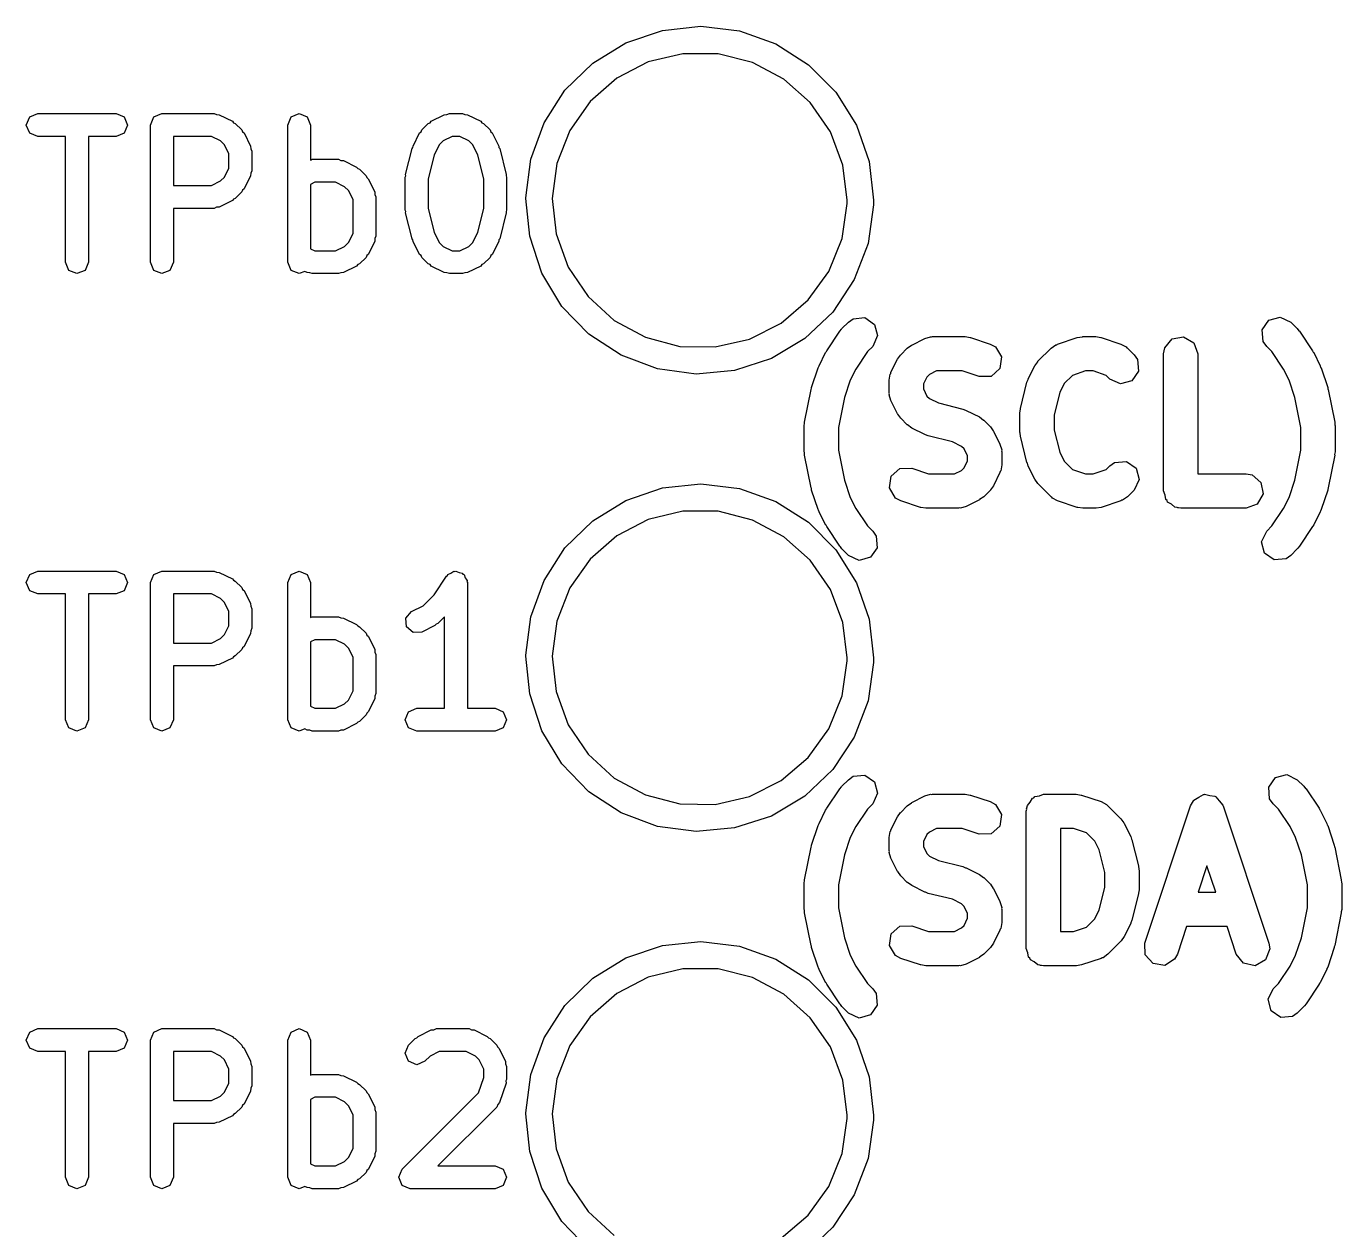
# Model space of a CAD drawing. Extents: x 59.1 to 151.1, y -119.5 to -80.2.
# Drawn here: x 96.06 to 101.81, y -104.5 to -99.24 of the extents above; entities that cross this region are included whole.
import ezdxf

# ---------------------------------------------------------------- set-up
doc = ezdxf.new("R2010")
doc.units = 0
doc.layers.add('BLACK', color=7, linetype='CONTINUOUS')

msp = doc.modelspace()

# ---------------------------------------------------------------- linework, layer by layer
at = {"layer": 'BLACK', "linetype": 'CONTINUOUS'}
for p, q in [((98.6764, -99.3123), (98.8368, -99.2577)), ((98.8368, -99.2577), (99.0053, -99.24)), ((99.0053, -99.24), (99.1735, -99.2601)), ((99.1735, -99.2601), (99.3332, -99.3169)), ((98.5321, -99.4011), (98.6764, -99.3123)), ((99.3332, -99.3169), (99.4762, -99.4077)), ((98.9259, -99.3596), (98.7753, -99.3957)), ((99.0808, -99.3604), (98.9259, -99.3596)), ((99.231, -99.3981), (99.0808, -99.3604)), ((98.411, -99.5197), (98.5321, -99.4011)), ((98.7753, -99.3957), (98.6376, -99.4668)), ((99.3679, -99.4706), (99.231, -99.3981)), ((99.4762, -99.4077), (99.5956, -99.5279)), ((98.6376, -99.4668), (98.5209, -99.5686)), ((99.4836, -99.5737), (99.3679, -99.4706)), ((98.3193, -99.6621), (98.411, -99.5197)), ((99.5956, -99.5279), (99.6854, -99.6716)), ((98.5209, -99.5686), (98.4318, -99.6953)), ((99.5713, -99.7013), (99.4836, -99.5737)), ((96.0557, -99.6714), (96.0704, -99.6361)), ((96.0704, -99.6361), (96.1057, -99.6214)), ((96.1057, -99.6214), (96.4486, -99.6214)), ((96.4486, -99.6214), (96.4839, -99.6361)), ((96.4839, -99.6361), (96.4986, -99.6714)), ((96.5986, -99.6714), (96.6132, -99.6361)), ((96.6132, -99.6361), (96.6486, -99.6214)), ((96.6486, -99.6214), (96.8771, -99.6214)), ((96.8771, -99.6214), (96.8879, -99.6259)), ((96.8879, -99.6259), (96.8995, -99.6267)), ((96.8995, -99.6267), (96.9566, -99.6553)), ((96.9566, -99.6553), (96.962, -99.6615)), ((96.962, -99.6615), (96.9696, -99.6646)), ((96.9696, -99.6646), (96.9982, -99.6932)), ((97.1986, -99.6714), (97.2132, -99.6361)), ((97.2132, -99.6361), (97.2486, -99.6214)), ((97.2486, -99.6214), (97.2839, -99.6361)), ((97.2839, -99.6361), (97.2986, -99.6714)), ((97.7846, -99.6932), (97.8132, -99.6646)), ((97.8132, -99.6646), (97.8208, -99.6615)), ((97.8208, -99.6615), (97.8262, -99.6553)), ((97.8262, -99.6553), (97.8834, -99.6267)), ((97.8834, -99.6267), (97.895, -99.6259)), ((97.895, -99.6259), (97.9057, -99.6214)), ((97.9057, -99.6214), (97.9629, -99.6214)), ((97.9629, -99.6214), (97.9736, -99.6259)), ((97.9736, -99.6259), (97.9852, -99.6267)), ((97.9852, -99.6267), (98.0424, -99.6553)), ((98.0424, -99.6553), (98.0478, -99.6615)), ((98.0478, -99.6615), (98.0554, -99.6646)), ((98.0554, -99.6646), (98.0839, -99.6932)), ((98.2613, -99.8213), (98.3193, -99.6621)), ((96.0704, -99.7068), (96.0557, -99.6714)), ((96.1057, -99.7214), (96.0704, -99.7068)), ((96.2271, -99.7214), (96.1057, -99.7214)), ((96.2271, -100.271), (96.2271, -99.7214)), ((96.4486, -99.7214), (96.3271, -99.7214)), ((96.3271, -99.7214), (96.3271, -100.271)), ((96.4839, -99.7068), (96.4486, -99.7214)), ((96.4986, -99.6714), (96.4839, -99.7068)), ((96.5986, -100.271), (96.5986, -99.6714)), ((96.6986, -99.7214), (96.6986, -99.9357)), ((96.8653, -99.7214), (96.6986, -99.7214)), ((96.9047, -99.7411), (96.8653, -99.7214)), ((96.9982, -99.6932), (97.0014, -99.7008)), ((97.0014, -99.7008), (97.0076, -99.7062)), ((97.0076, -99.7062), (97.0361, -99.7634)), ((97.1986, -100.271), (97.1986, -99.6714)), ((97.2986, -99.6714), (97.2986, -99.8244)), ((97.7467, -99.7634), (97.7753, -99.7062)), ((97.7753, -99.7062), (97.7815, -99.7008)), ((97.7815, -99.7008), (97.7846, -99.6932)), ((97.9175, -99.7214), (97.8782, -99.7411)), ((97.9511, -99.7214), (97.9175, -99.7214)), ((97.9904, -99.7411), (97.9511, -99.7214)), ((98.0839, -99.6932), (98.0871, -99.7008)), ((98.0871, -99.7008), (98.0933, -99.7062)), ((98.0933, -99.7062), (98.1219, -99.7634)), ((98.4318, -99.6953), (98.3756, -99.8397)), ((99.6261, -99.8462), (99.5713, -99.7013)), ((99.6854, -99.6716), (99.7411, -99.8316)), ((96.9218, -99.7582), (96.9047, -99.7411)), ((96.9414, -99.7975), (96.9218, -99.7582)), ((97.0361, -99.7634), (97.037, -99.775)), ((97.037, -99.775), (97.0414, -99.7857)), ((97.7143, -99.8879), (97.7429, -99.7736)), ((97.7429, -99.7736), (97.7463, -99.769)), ((97.7463, -99.769), (97.7467, -99.7634)), ((97.8611, -99.7582), (97.8386, -99.8032)), ((97.8782, -99.7411), (97.8611, -99.7582)), ((98.0075, -99.7582), (97.9904, -99.7411)), ((98.03, -99.8032), (98.0075, -99.7582)), ((98.1219, -99.7634), (98.1223, -99.769)), ((98.1223, -99.769), (98.1256, -99.7736)), ((98.1256, -99.7736), (98.1542, -99.8879)), ((96.9414, -99.8596), (96.9414, -99.7975)), ((97.0414, -99.7857), (97.0414, -99.8714)), ((97.2986, -99.8244), (97.3057, -99.8214)), ((97.3057, -99.8214), (97.42, -99.8214)), ((97.42, -99.8214), (97.4308, -99.8259)), ((97.4308, -99.8259), (97.4424, -99.8267)), ((97.4424, -99.8267), (97.4995, -99.8553)), ((97.8386, -99.8032), (97.8129, -99.9062)), ((98.0557, -99.9062), (98.03, -99.8032)), ((98.2401, -99.9894), (98.2613, -99.8213)), ((98.3756, -99.8397), (98.3553, -99.9932)), ((99.7411, -99.8316), (99.76, -100)), ((96.9047, -99.916), (96.9218, -99.899)), ((96.9218, -99.899), (96.9414, -99.8596)), ((97.0361, -99.8938), (97.0076, -99.9509)), ((97.037, -99.8822), (97.0361, -99.8938)), ((97.0414, -99.8714), (97.037, -99.8822)), ((97.4995, -99.8553), (97.5049, -99.8615)), ((97.5049, -99.8615), (97.5125, -99.8646)), ((97.5125, -99.8646), (97.5411, -99.8932)), ((97.5411, -99.8932), (97.5442, -99.9008)), ((97.7129, -99.9), (97.7153, -99.8941)), ((97.7129, -100.043), (97.7129, -99.9)), ((97.7153, -99.8941), (97.7143, -99.8879)), ((98.1542, -99.8879), (98.1533, -99.8941)), ((98.1533, -99.8941), (98.1557, -99.9)), ((98.1557, -99.9), (98.1557, -100.043)), ((99.6447, -100), (99.6261, -99.8462)), ((96.6986, -99.9357), (96.8653, -99.9357)), ((96.8653, -99.9357), (96.9047, -99.916)), ((97.0014, -99.9563), (96.9982, -99.9639)), ((97.0076, -99.9509), (97.0014, -99.9563)), ((97.3175, -99.9214), (97.2986, -99.9309)), ((97.2986, -99.9309), (97.2986, -100.212)), ((97.4082, -99.9214), (97.3175, -99.9214)), ((97.4475, -99.9411), (97.4082, -99.9214)), ((97.4646, -99.9582), (97.4475, -99.9411)), ((97.5442, -99.9008), (97.5504, -99.9062)), ((97.5504, -99.9062), (97.579, -99.9634)), ((97.8129, -99.9062), (97.8129, -100.037)), ((98.0557, -100.037), (98.0557, -99.9062)), ((96.9566, -100.002), (96.8995, -100.03)), ((96.962, -99.9956), (96.9566, -100.002)), ((96.9696, -99.9925), (96.962, -99.9956)), ((96.9982, -99.9639), (96.9696, -99.9925)), ((97.4843, -99.9975), (97.4646, -99.9582)), ((97.4843, -100.145), (97.4843, -99.9975)), ((97.579, -99.9634), (97.5798, -99.975)), ((97.5798, -99.975), (97.5843, -99.9857)), ((97.5843, -99.9857), (97.5843, -100.157)), ((98.2405, -99.9932), (98.2401, -99.9894)), ((98.2566, -100.158), (98.2405, -99.9932)), ((98.3553, -99.9932), (98.3723, -100.147)), ((99.6227, -100.167), (99.6446, -100.014)), ((99.6446, -100.014), (99.6447, -100)), ((99.76, -100), (99.7597, -100.021)), ((96.8771, -100.036), (96.6986, -100.036)), ((96.6986, -100.036), (96.6986, -100.271)), ((96.8879, -100.031), (96.8771, -100.036)), ((96.8995, -100.03), (96.8879, -100.031)), ((97.7153, -100.049), (97.7129, -100.043)), ((97.7143, -100.055), (97.7153, -100.049)), ((97.7429, -100.169), (97.7143, -100.055)), ((97.8129, -100.037), (97.8386, -100.14)), ((98.03, -100.14), (98.0557, -100.037)), ((98.1542, -100.055), (98.1256, -100.169)), ((98.1557, -100.043), (98.1533, -100.049)), ((98.1533, -100.049), (98.1542, -100.055)), ((99.7597, -100.021), (99.7361, -100.189)), ((97.4475, -100.202), (97.4646, -100.185)), ((97.4646, -100.185), (97.4843, -100.145)), ((97.579, -100.18), (97.5504, -100.237)), ((97.5798, -100.168), (97.579, -100.18)), ((97.5843, -100.157), (97.5798, -100.168)), ((97.7463, -100.174), (97.7429, -100.169)), ((97.7467, -100.18), (97.7463, -100.174)), ((97.7753, -100.237), (97.7467, -100.18)), ((97.8386, -100.14), (97.8611, -100.185)), ((97.8611, -100.185), (97.8782, -100.202)), ((97.9904, -100.202), (98.0075, -100.185)), ((98.0075, -100.185), (98.03, -100.14)), ((98.1219, -100.18), (98.0933, -100.237)), ((98.1223, -100.174), (98.1219, -100.18)), ((98.1256, -100.169), (98.1223, -100.174)), ((98.3101, -100.319), (98.2566, -100.158)), ((98.3723, -100.147), (98.4256, -100.293)), ((99.565, -100.311), (99.6227, -100.167)), ((97.2986, -100.212), (97.3175, -100.221)), ((97.3175, -100.221), (97.4082, -100.221)), ((97.4082, -100.221), (97.4475, -100.202)), ((97.5442, -100.242), (97.5411, -100.25)), ((97.5504, -100.237), (97.5442, -100.242)), ((97.7815, -100.242), (97.7753, -100.237)), ((97.7846, -100.25), (97.7815, -100.242)), ((97.8782, -100.202), (97.9175, -100.221)), ((97.9175, -100.221), (97.9511, -100.221)), ((97.9511, -100.221), (97.9904, -100.202)), ((98.0871, -100.242), (98.0839, -100.25)), ((98.0933, -100.237), (98.0871, -100.242)), ((99.7361, -100.189), (99.676, -100.347)), ((96.2418, -100.307), (96.2271, -100.271)), ((96.3271, -100.271), (96.3125, -100.307)), ((96.6132, -100.307), (96.5986, -100.271)), ((96.6986, -100.271), (96.6839, -100.307)), ((97.2132, -100.307), (97.1986, -100.271)), ((97.4995, -100.288), (97.4424, -100.316)), ((97.5049, -100.281), (97.4995, -100.288)), ((97.5125, -100.278), (97.5049, -100.281)), ((97.5411, -100.25), (97.5125, -100.278)), ((97.8132, -100.278), (97.7846, -100.25)), ((97.8208, -100.281), (97.8132, -100.278)), ((97.8262, -100.288), (97.8208, -100.281)), ((97.8834, -100.316), (97.8262, -100.288)), ((98.0424, -100.288), (97.9852, -100.316)), ((98.0478, -100.281), (98.0424, -100.288)), ((98.0554, -100.278), (98.0478, -100.281)), ((98.0839, -100.25), (98.0554, -100.278)), ((98.4256, -100.293), (98.512, -100.421)), ((96.2771, -100.321), (96.2418, -100.307)), ((96.3125, -100.307), (96.2771, -100.321)), ((96.6486, -100.321), (96.6132, -100.307)), ((96.6839, -100.307), (96.6486, -100.321)), ((97.2486, -100.321), (97.2132, -100.307)), ((97.2734, -100.311), (97.2486, -100.321)), ((97.2834, -100.316), (97.2734, -100.311)), ((97.295, -100.317), (97.2834, -100.316)), ((97.3057, -100.321), (97.295, -100.317)), ((97.42, -100.321), (97.3057, -100.321)), ((97.4308, -100.317), (97.42, -100.321)), ((97.4424, -100.316), (97.4308, -100.317)), ((97.895, -100.317), (97.8834, -100.316)), ((97.9057, -100.321), (97.895, -100.317)), ((97.9629, -100.321), (97.9057, -100.321)), ((97.9736, -100.317), (97.9629, -100.321)), ((97.9852, -100.316), (97.9736, -100.317)), ((98.3979, -100.464), (98.3101, -100.319)), ((99.4746, -100.436), (99.565, -100.311)), ((99.676, -100.347), (99.5822, -100.489)), ((98.5156, -100.586), (98.3979, -100.464)), ((98.512, -100.421), (98.6265, -100.526)), ((99.3568, -100.537), (99.4746, -100.436)), ((98.6265, -100.526), (98.7627, -100.599)), ((99.5822, -100.489), (99.4595, -100.605)), ((99.6503, -100.533), (99.6716, -100.518)), ((99.6716, -100.518), (99.7227, -100.513)), ((99.7227, -100.513), (99.7647, -100.543)), ((101.459, -100.566), (101.489, -100.524)), ((101.489, -100.524), (101.538, -100.511)), ((101.538, -100.511), (101.585, -100.533)), ((98.6573, -100.678), (98.5156, -100.586)), ((99.2184, -100.607), (99.3568, -100.537)), ((99.5552, -100.658), (99.6123, -100.573)), ((99.6123, -100.573), (99.6202, -100.564)), ((99.6202, -100.564), (99.6217, -100.561)), ((99.6217, -100.561), (99.6503, -100.533)), ((99.7647, -100.543), (99.778, -100.592)), ((101.464, -100.617), (101.459, -100.566)), ((101.585, -100.533), (101.613, -100.561)), ((101.613, -100.561), (101.62, -100.571)), ((101.62, -100.571), (101.623, -100.573)), ((101.623, -100.573), (101.68, -100.658)), ((98.7627, -100.599), (98.9125, -100.639)), ((98.9125, -100.639), (99.0674, -100.641)), ((99.0674, -100.641), (99.2184, -100.607)), ((99.4595, -100.605), (99.314, -100.692)), ((99.7563, -100.639), (99.733, -100.662)), ((99.778, -100.592), (99.7563, -100.639)), ((99.8788, -100.676), (99.9074, -100.647)), ((99.9074, -100.647), (99.9258, -100.634)), ((99.9258, -100.634), (99.9269, -100.633)), ((99.9269, -100.633), (99.984, -100.604)), ((99.984, -100.604), (100.009, -100.597)), ((100.009, -100.597), (100.013, -100.598)), ((100.013, -100.598), (100.018, -100.596)), ((100.018, -100.596), (100.16, -100.596)), ((100.16, -100.596), (100.183, -100.6)), ((100.183, -100.6), (100.184, -100.6)), ((100.184, -100.6), (100.27, -100.629)), ((100.27, -100.629), (100.293, -100.641)), ((100.293, -100.641), (100.32, -100.685)), ((100.479, -100.704), (100.536, -100.647)), ((100.536, -100.647), (100.557, -100.632)), ((100.557, -100.632), (100.562, -100.632)), ((100.562, -100.632), (100.565, -100.629)), ((100.565, -100.629), (100.651, -100.6)), ((100.651, -100.6), (100.673, -100.597)), ((100.673, -100.597), (100.675, -100.596)), ((100.675, -100.596), (100.732, -100.596)), ((100.732, -100.596), (100.754, -100.6)), ((100.754, -100.6), (100.756, -100.6)), ((100.756, -100.6), (100.841, -100.629)), ((100.841, -100.629), (100.864, -100.641)), ((100.864, -100.641), (100.867, -100.645)), ((100.867, -100.645), (100.871, -100.647)), ((100.871, -100.647), (100.899, -100.676)), ((101.028, -100.671), (101.033, -100.646)), ((101.033, -100.646), (101.066, -100.606)), ((101.066, -100.606), (101.116, -100.598)), ((101.116, -100.598), (101.161, -100.623)), ((101.161, -100.623), (101.178, -100.671)), ((101.479, -100.639), (101.464, -100.617)), ((101.502, -100.662), (101.479, -100.639)), ((98.8161, -100.737), (98.6573, -100.678)), ((99.314, -100.692), (99.1528, -100.744)), ((99.5219, -100.724), (99.5505, -100.666)), ((99.5505, -100.666), (99.5545, -100.661)), ((99.5545, -100.661), (99.5552, -100.658)), ((99.733, -100.662), (99.6826, -100.738)), ((99.8362, -100.752), (99.8648, -100.695)), ((99.8648, -100.695), (99.8781, -100.677)), ((99.8781, -100.677), (99.8788, -100.676)), ((100.32, -100.685), (100.312, -100.736)), ((100.478, -100.706), (100.479, -100.704)), ((100.899, -100.676), (100.914, -100.697)), ((100.914, -100.697), (100.919, -100.748)), ((101.028, -101.271), (101.028, -100.671)), ((101.178, -100.671), (101.178, -101.196)), ((101.553, -100.738), (101.502, -100.662)), ((101.68, -100.658), (101.683, -100.665)), ((101.683, -100.665), (101.685, -100.666)), ((101.685, -100.666), (101.713, -100.724)), ((98.9841, -100.76), (98.8161, -100.737)), ((99.1528, -100.744), (98.9841, -100.76)), ((99.4893, -100.819), (99.5178, -100.733)), ((99.5178, -100.733), (99.5216, -100.727)), ((99.5216, -100.727), (99.5219, -100.724)), ((99.6826, -100.738), (99.6585, -100.786)), ((99.8283, -100.786), (99.8328, -100.76)), ((99.8328, -100.76), (99.8357, -100.757)), ((99.8357, -100.757), (99.8362, -100.752)), ((100.005, -100.762), (99.9935, -100.773)), ((100.035, -100.746), (100.005, -100.762)), ((100.148, -100.746), (100.035, -100.746)), ((100.222, -100.771), (100.148, -100.746)), ((100.312, -100.736), (100.274, -100.77)), ((100.436, -100.781), (100.465, -100.724)), ((100.465, -100.724), (100.478, -100.706)), ((100.687, -100.746), (100.63, -100.766)), ((100.72, -100.746), (100.687, -100.746)), ((100.777, -100.766), (100.72, -100.746)), ((100.919, -100.748), (100.889, -100.79)), ((101.577, -100.786), (101.553, -100.738)), ((101.713, -100.724), (101.715, -100.731)), ((101.715, -100.731), (101.717, -100.733)), ((101.717, -100.733), (101.746, -100.819)), ((99.4894, -100.822), (99.4893, -100.819)), ((99.6585, -100.786), (99.6331, -100.862)), ((99.8283, -100.843), (99.8283, -100.786)), ((99.9935, -100.773), (99.9783, -100.803)), ((99.9783, -100.803), (99.9783, -100.825)), ((100.274, -100.77), (100.222, -100.771)), ((100.402, -100.91), (100.431, -100.796)), ((100.431, -100.796), (100.436, -100.784)), ((100.436, -100.784), (100.436, -100.781)), ((100.593, -100.802), (100.574, -100.84)), ((100.63, -100.766), (100.593, -100.802)), ((100.793, -100.782), (100.777, -100.766)), ((100.84, -100.803), (100.793, -100.782)), ((100.889, -100.79), (100.84, -100.803)), ((101.602, -100.862), (101.577, -100.786)), ((101.746, -100.819), (101.747, -100.826)), ((99.4583, -100.971), (99.4869, -100.828)), ((99.4869, -100.828), (99.4894, -100.822)), ((99.6331, -100.862), (99.6069, -100.993)), ((99.8298, -100.847), (99.8283, -100.843)), ((99.8288, -100.851), (99.8298, -100.847)), ((99.8362, -100.876), (99.8288, -100.851)), ((99.8648, -100.934), (99.8362, -100.876)), ((99.9783, -100.825), (99.9935, -100.856)), ((99.9935, -100.856), (100.005, -100.867)), ((100.005, -100.867), (100.044, -100.886)), ((100.574, -100.84), (100.55, -100.938)), ((101.628, -100.993), (101.602, -100.862)), ((101.747, -100.826), (101.748, -100.828)), ((101.748, -100.828), (101.777, -100.971)), ((99.866, -100.935), (99.8648, -100.934)), ((99.8788, -100.953), (99.866, -100.935)), ((100.044, -100.886), (100.15, -100.913)), ((100.15, -100.913), (100.162, -100.918)), ((100.162, -100.918), (100.165, -100.919)), ((100.165, -100.919), (100.223, -100.947)), ((100.4, -100.929), (100.402, -100.914)), ((100.4, -101.014), (100.4, -100.929)), ((100.402, -100.914), (100.402, -100.91)), ((99.4569, -100.986), (99.4588, -100.974)), ((99.4569, -101.1), (99.4569, -100.986)), ((99.4588, -100.974), (99.4583, -100.971)), ((99.9074, -100.982), (99.8788, -100.953)), ((99.9089, -100.982), (99.9074, -100.982)), ((99.9269, -100.996), (99.9089, -100.982)), ((100.223, -100.947), (100.241, -100.961)), ((100.241, -100.961), (100.242, -100.961)), ((100.242, -100.961), (100.271, -100.99)), ((100.271, -100.99), (100.283, -101.008)), ((100.55, -100.938), (100.55, -101.005)), ((101.777, -100.971), (101.777, -100.982)), ((101.777, -100.982), (101.778, -100.986)), ((101.778, -100.986), (101.778, -101.1)), ((99.6069, -100.993), (99.6069, -101.093)), ((99.984, -101.024), (99.9269, -100.996)), ((99.9876, -101.025), (99.984, -101.024)), ((99.9994, -101.03), (99.9876, -101.025)), ((100.106, -101.056), (99.9994, -101.03)), ((100.283, -101.008), (100.285, -101.009)), ((100.285, -101.009), (100.313, -101.066)), ((100.401, -101.018), (100.4, -101.014)), ((100.402, -101.032), (100.401, -101.018)), ((100.431, -101.147), (100.402, -101.032)), ((100.55, -101.005), (100.574, -101.102)), ((101.628, -101.093), (101.628, -100.993)), ((99.4581, -101.103), (99.4569, -101.1)), ((99.4583, -101.115), (99.4581, -101.103)), ((99.6069, -101.093), (99.6331, -101.224)), ((100.145, -101.076), (100.106, -101.056)), ((100.156, -101.087), (100.145, -101.076)), ((100.171, -101.118), (100.156, -101.087)), ((100.313, -101.066), (100.321, -101.091)), ((100.321, -101.091), (100.32, -101.096)), ((100.32, -101.096), (100.321, -101.1)), ((100.321, -101.1), (100.321, -101.157)), ((100.574, -101.102), (100.593, -101.141)), ((101.602, -101.224), (101.628, -101.093)), ((101.778, -101.1), (101.776, -101.111)), ((99.4869, -101.258), (99.4583, -101.115)), ((100.156, -101.17), (100.171, -101.139)), ((100.171, -101.139), (100.171, -101.118)), ((100.321, -101.157), (100.317, -101.183)), ((100.433, -101.15), (100.431, -101.147)), ((100.436, -101.162), (100.433, -101.15)), ((100.465, -101.219), (100.436, -101.162)), ((100.593, -101.141), (100.63, -101.177)), ((100.777, -101.177), (100.793, -101.161)), ((100.793, -101.161), (100.814, -101.146)), ((100.814, -101.146), (100.866, -101.142)), ((100.866, -101.142), (100.908, -101.171)), ((101.777, -101.115), (101.748, -101.258)), ((101.776, -101.111), (101.777, -101.115)), ((99.8298, -101.258), (99.8373, -101.207)), ((99.8373, -101.207), (99.8757, -101.173)), ((99.8757, -101.173), (99.927, -101.172)), ((99.927, -101.172), (100.001, -101.196)), ((100.001, -101.196), (100.114, -101.196)), ((100.114, -101.196), (100.145, -101.181)), ((100.145, -101.181), (100.156, -101.17)), ((100.313, -101.191), (100.285, -101.248)), ((100.314, -101.186), (100.313, -101.191)), ((100.317, -101.183), (100.314, -101.186)), ((100.466, -101.22), (100.465, -101.219)), ((100.479, -101.239), (100.466, -101.22)), ((100.63, -101.177), (100.687, -101.196)), ((100.687, -101.196), (100.72, -101.196)), ((100.72, -101.196), (100.777, -101.177)), ((100.921, -101.221), (100.899, -101.267)), ((100.908, -101.171), (100.921, -101.221)), ((101.178, -101.196), (101.389, -101.196)), ((101.389, -101.196), (101.415, -101.201)), ((101.415, -101.201), (101.454, -101.234)), ((98.6764, -101.312), (98.8368, -101.258)), ((98.8368, -101.258), (99.0053, -101.24)), ((99.0053, -101.24), (99.1735, -101.26)), ((99.1735, -101.26), (99.3332, -101.317)), ((99.4883, -101.26), (99.4869, -101.258)), ((99.4893, -101.267), (99.4883, -101.26)), ((99.5178, -101.352), (99.4893, -101.267)), ((99.6331, -101.224), (99.6585, -101.3)), ((99.8567, -101.302), (99.8298, -101.258)), ((100.271, -101.267), (100.242, -101.296)), ((100.285, -101.248), (100.271, -101.266)), ((100.271, -101.266), (100.271, -101.267)), ((100.536, -101.296), (100.479, -101.239)), ((100.899, -101.267), (100.871, -101.296)), ((101.035, -101.29), (101.028, -101.271)), ((101.454, -101.234), (101.463, -101.284)), ((101.577, -101.3), (101.602, -101.224)), ((101.746, -101.267), (101.717, -101.352)), ((101.748, -101.258), (101.746, -101.264)), ((101.746, -101.264), (101.746, -101.267)), ((98.5321, -101.401), (98.6764, -101.312)), ((99.3332, -101.317), (99.4762, -101.408)), ((99.6585, -101.3), (99.6826, -101.348)), ((99.8796, -101.314), (99.8567, -101.302)), ((99.9653, -101.343), (99.8796, -101.314)), ((100.223, -101.31), (100.165, -101.339)), ((100.224, -101.309), (100.223, -101.31)), ((100.242, -101.296), (100.224, -101.309)), ((100.54, -101.298), (100.536, -101.296)), ((100.542, -101.302), (100.54, -101.298)), ((100.565, -101.314), (100.542, -101.302)), ((100.651, -101.343), (100.565, -101.314)), ((100.841, -101.314), (100.756, -101.343)), ((100.845, -101.311), (100.841, -101.314)), ((100.849, -101.311), (100.845, -101.311)), ((100.871, -101.296), (100.849, -101.311)), ((101.038, -101.309), (101.035, -101.29)), ((101.044, -101.313), (101.038, -101.309)), ((101.046, -101.32), (101.044, -101.313)), ((101.063, -101.329), (101.046, -101.32)), ((101.078, -101.342), (101.063, -101.329)), ((101.437, -101.329), (101.389, -101.346)), ((101.463, -101.284), (101.437, -101.329)), ((101.553, -101.348), (101.577, -101.3)), ((98.9259, -101.36), (98.7753, -101.396)), ((99.0808, -101.36), (98.9259, -101.36)), ((99.231, -101.398), (99.0808, -101.36)), ((99.5197, -101.355), (99.5178, -101.352)), ((99.5219, -101.362), (99.5197, -101.355)), ((99.5505, -101.419), (99.5219, -101.362)), ((99.6826, -101.348), (99.733, -101.424)), ((99.9669, -101.343), (99.9653, -101.343)), ((99.989, -101.346), (99.9669, -101.343)), ((100.132, -101.346), (99.989, -101.346)), ((100.136, -101.345), (100.132, -101.346)), ((100.14, -101.346), (100.136, -101.345)), ((100.165, -101.339), (100.14, -101.346)), ((100.653, -101.343), (100.651, -101.343)), ((100.675, -101.346), (100.653, -101.343)), ((100.732, -101.346), (100.675, -101.346)), ((100.733, -101.346), (100.732, -101.346)), ((100.756, -101.343), (100.733, -101.346)), ((101.087, -101.344), (101.078, -101.342)), ((101.09, -101.345), (101.087, -101.344)), ((101.094, -101.345), (101.09, -101.345)), ((101.103, -101.346), (101.094, -101.345)), ((101.389, -101.346), (101.103, -101.346)), ((101.502, -101.424), (101.553, -101.348)), ((101.713, -101.362), (101.685, -101.419)), ((101.714, -101.359), (101.713, -101.362)), ((101.717, -101.352), (101.714, -101.359)), ((98.411, -101.52), (98.5321, -101.401)), ((98.7753, -101.396), (98.6376, -101.467)), ((99.3679, -101.471), (99.231, -101.398)), ((99.4762, -101.408), (99.5956, -101.528)), ((99.5524, -101.421), (99.5505, -101.419)), ((99.5552, -101.427), (99.5524, -101.421)), ((99.6123, -101.513), (99.5552, -101.427)), ((99.733, -101.424), (99.7563, -101.447)), ((99.7563, -101.447), (99.7713, -101.468)), ((101.457, -101.493), (101.479, -101.447)), ((101.479, -101.447), (101.502, -101.424)), ((101.68, -101.427), (101.623, -101.513)), ((101.681, -101.425), (101.68, -101.427)), ((101.685, -101.419), (101.681, -101.425)), ((98.6376, -101.467), (98.5209, -101.569)), ((99.4836, -101.574), (99.3679, -101.471)), ((99.7713, -101.468), (99.7757, -101.519)), ((101.47, -101.543), (101.457, -101.493)), ((98.3193, -101.662), (98.411, -101.52)), ((99.5956, -101.528), (99.6854, -101.672)), ((99.6151, -101.515), (99.6123, -101.513)), ((99.6217, -101.524), (99.6151, -101.515)), ((99.6503, -101.553), (99.6217, -101.524)), ((99.6967, -101.575), (99.6503, -101.553)), ((99.7463, -101.561), (99.6967, -101.575)), ((99.7757, -101.519), (99.7463, -101.561)), ((101.512, -101.572), (101.47, -101.543)), ((101.585, -101.553), (101.564, -101.568)), ((101.613, -101.524), (101.585, -101.553)), ((101.615, -101.521), (101.613, -101.524)), ((101.623, -101.513), (101.615, -101.521)), ((96.0704, -101.636), (96.1057, -101.621)), ((96.1057, -101.621), (96.4486, -101.621)), ((96.4486, -101.621), (96.4839, -101.636)), ((96.6132, -101.636), (96.6486, -101.621)), ((96.6486, -101.621), (96.8771, -101.621)), ((96.8771, -101.621), (96.8879, -101.626)), ((97.2132, -101.636), (97.2486, -101.621)), ((97.2486, -101.621), (97.2839, -101.636)), ((97.9124, -101.631), (97.9245, -101.622)), ((97.9245, -101.622), (97.9295, -101.623)), ((97.9295, -101.623), (97.9343, -101.621)), ((97.9343, -101.621), (97.9477, -101.627)), ((98.5209, -101.569), (98.4318, -101.695)), ((99.5713, -101.701), (99.4836, -101.574)), ((101.564, -101.568), (101.512, -101.572)), ((96.0557, -101.671), (96.0704, -101.636)), ((96.0704, -101.707), (96.0557, -101.671)), ((96.4839, -101.636), (96.4986, -101.671)), ((96.4986, -101.671), (96.4839, -101.707)), ((96.5986, -101.671), (96.6132, -101.636)), ((96.5986, -102.271), (96.5986, -101.671)), ((96.8879, -101.626), (96.8995, -101.627)), ((96.8995, -101.627), (96.9566, -101.655)), ((96.9566, -101.655), (96.962, -101.661)), ((96.962, -101.661), (96.9696, -101.665)), ((96.9696, -101.665), (96.9982, -101.693)), ((97.1986, -101.671), (97.2132, -101.636)), ((97.1986, -102.271), (97.1986, -101.671)), ((97.2839, -101.636), (97.2986, -101.671)), ((97.2986, -101.671), (97.2986, -101.824)), ((97.8383, -101.725), (97.8927, -101.644)), ((97.8927, -101.644), (97.897, -101.641)), ((97.897, -101.641), (97.8989, -101.636)), ((97.8989, -101.636), (97.9124, -101.631)), ((97.9477, -101.627), (97.962, -101.63)), ((97.962, -101.63), (97.9649, -101.634)), ((97.9649, -101.634), (97.9696, -101.636)), ((97.9696, -101.636), (97.9752, -101.65)), ((97.9752, -101.65), (97.9833, -101.662)), ((97.9833, -101.662), (97.9823, -101.667)), ((97.9823, -101.667), (97.9843, -101.671)), ((97.9843, -101.671), (97.9843, -102.221)), ((98.2613, -101.821), (98.3193, -101.662)), ((99.6854, -101.672), (99.7411, -101.832)), ((96.1057, -101.721), (96.0704, -101.707)), ((96.2271, -101.721), (96.1057, -101.721)), ((96.2271, -102.271), (96.2271, -101.721)), ((96.4486, -101.721), (96.3271, -101.721)), ((96.3271, -101.721), (96.3271, -102.271)), ((96.4839, -101.707), (96.4486, -101.721)), ((96.6986, -101.721), (96.6986, -101.936)), ((96.8653, -101.721), (96.6986, -101.721)), ((96.9047, -101.741), (96.8653, -101.721)), ((96.9982, -101.693), (97.0014, -101.701)), ((97.0014, -101.701), (97.0076, -101.706)), ((97.0076, -101.706), (97.0361, -101.763)), ((97.7904, -101.773), (97.8383, -101.725)), ((98.4318, -101.695), (98.3756, -101.84)), ((99.6261, -101.846), (99.5713, -101.701)), ((96.9218, -101.758), (96.9047, -101.741)), ((96.9414, -101.798), (96.9218, -101.758)), ((96.9414, -101.86), (96.9414, -101.798)), ((97.0361, -101.763), (97.037, -101.775)), ((97.037, -101.775), (97.0414, -101.786)), ((97.0414, -101.786), (97.0414, -101.871)), ((97.7154, -101.827), (97.7405, -101.798)), ((97.7405, -101.798), (97.7904, -101.773)), ((97.2986, -101.824), (97.3057, -101.821)), ((97.3057, -101.821), (97.42, -101.821)), ((97.42, -101.821), (97.4308, -101.826)), ((97.4308, -101.826), (97.4424, -101.827)), ((97.4424, -101.827), (97.4995, -101.855)), ((97.4995, -101.855), (97.5049, -101.861)), ((97.7181, -101.865), (97.7154, -101.827)), ((97.8478, -101.853), (97.8424, -101.859)), ((97.8554, -101.85), (97.8478, -101.853)), ((97.8843, -101.821), (97.8554, -101.85)), ((97.8843, -102.221), (97.8843, -101.821)), ((98.2401, -101.989), (98.2613, -101.821)), ((98.3756, -101.84), (98.3553, -101.993)), ((99.6447, -102), (99.6261, -101.846)), ((99.7411, -101.832), (99.76, -102)), ((96.9047, -101.916), (96.9218, -101.899)), ((96.9218, -101.899), (96.9414, -101.86)), ((97.0361, -101.894), (97.0076, -101.951)), ((97.037, -101.882), (97.0361, -101.894)), ((97.0414, -101.871), (97.037, -101.882)), ((97.5049, -101.861), (97.5125, -101.865)), ((97.5125, -101.865), (97.5411, -101.893)), ((97.5411, -101.893), (97.5442, -101.901)), ((97.5442, -101.901), (97.5504, -101.906)), ((97.5504, -101.906), (97.579, -101.963)), ((97.747, -101.89), (97.7181, -101.865)), ((97.7852, -101.888), (97.747, -101.89)), ((97.8424, -101.859), (97.7852, -101.888)), ((96.6986, -101.936), (96.8653, -101.936)), ((96.8653, -101.936), (96.9047, -101.916)), ((96.9982, -101.964), (96.9696, -101.992)), ((97.0014, -101.956), (96.9982, -101.964)), ((97.0076, -101.951), (97.0014, -101.956)), ((97.3175, -101.921), (97.2986, -101.931)), ((97.2986, -101.931), (97.2986, -102.212)), ((97.4082, -101.921), (97.3175, -101.921)), ((97.4475, -101.941), (97.4082, -101.921)), ((97.4646, -101.958), (97.4475, -101.941)), ((97.4843, -101.998), (97.4646, -101.958)), ((97.579, -101.963), (97.5798, -101.975)), ((96.9566, -102.002), (96.8995, -102.03)), ((96.962, -101.996), (96.9566, -102.002)), ((96.9696, -101.992), (96.962, -101.996)), ((97.4843, -102.145), (97.4843, -101.998)), ((97.5798, -101.975), (97.5843, -101.986)), ((97.5843, -101.986), (97.5843, -102.157)), ((98.2405, -101.993), (98.2401, -101.989)), ((98.2566, -102.158), (98.2405, -101.993)), ((98.3553, -101.993), (98.3723, -102.147)), ((99.6227, -102.167), (99.6446, -102.014)), ((99.6446, -102.014), (99.6447, -102)), ((99.7597, -102.021), (99.7361, -102.189)), ((99.76, -102), (99.7597, -102.021)), ((96.8771, -102.036), (96.6986, -102.036)), ((96.6986, -102.036), (96.6986, -102.271)), ((96.8879, -102.031), (96.8771, -102.036)), ((96.8995, -102.03), (96.8879, -102.031)), ((97.4475, -102.202), (97.4646, -102.185)), ((97.4646, -102.185), (97.4843, -102.145)), ((97.579, -102.18), (97.5504, -102.237)), ((97.5798, -102.168), (97.579, -102.18)), ((97.5843, -102.157), (97.5798, -102.168)), ((98.3101, -102.319), (98.2566, -102.158)), ((98.3723, -102.147), (98.4256, -102.293)), ((99.565, -102.311), (99.6227, -102.167)), ((99.7361, -102.189), (99.676, -102.347)), ((97.2986, -102.212), (97.3175, -102.221)), ((97.3175, -102.221), (97.4082, -102.221)), ((97.4082, -102.221), (97.4475, -102.202)), ((97.5411, -102.25), (97.5125, -102.278)), ((97.5442, -102.242), (97.5411, -102.25)), ((97.5504, -102.237), (97.5442, -102.242)), ((97.7129, -102.271), (97.7275, -102.236)), ((97.7275, -102.236), (97.7629, -102.221)), ((97.7629, -102.221), (97.8843, -102.221)), ((97.9843, -102.221), (98.1057, -102.221)), ((98.1057, -102.221), (98.1411, -102.236)), ((98.1411, -102.236), (98.1557, -102.271)), ((96.2418, -102.307), (96.2271, -102.271)), ((96.2771, -102.321), (96.2418, -102.307)), ((96.3125, -102.307), (96.2771, -102.321)), ((96.3271, -102.271), (96.3125, -102.307)), ((96.6132, -102.307), (96.5986, -102.271)), ((96.6486, -102.321), (96.6132, -102.307)), ((96.6839, -102.307), (96.6486, -102.321)), ((96.6986, -102.271), (96.6839, -102.307)), ((97.2132, -102.307), (97.1986, -102.271)), ((97.2486, -102.321), (97.2132, -102.307)), ((97.2734, -102.311), (97.2486, -102.321)), ((97.2834, -102.316), (97.2734, -102.311)), ((97.4995, -102.288), (97.4424, -102.316)), ((97.5049, -102.281), (97.4995, -102.288)), ((97.5125, -102.278), (97.5049, -102.281)), ((97.7275, -102.307), (97.7129, -102.271)), ((97.7629, -102.321), (97.7275, -102.307)), ((98.1411, -102.307), (98.1057, -102.321)), ((98.1557, -102.271), (98.1411, -102.307)), ((98.4256, -102.293), (98.512, -102.421)), ((99.4746, -102.436), (99.565, -102.311)), ((97.295, -102.317), (97.2834, -102.316)), ((97.3057, -102.321), (97.295, -102.317)), ((97.42, -102.321), (97.3057, -102.321)), ((97.4308, -102.317), (97.42, -102.321)), ((97.4424, -102.316), (97.4308, -102.317)), ((98.1057, -102.321), (97.7629, -102.321)), ((98.3979, -102.464), (98.3101, -102.319)), ((99.676, -102.347), (99.5822, -102.489)), ((98.512, -102.421), (98.6265, -102.526)), ((98.5156, -102.586), (98.3979, -102.464)), ((99.3568, -102.537), (99.4746, -102.436)), ((98.6265, -102.526), (98.7627, -102.599)), ((99.2184, -102.607), (99.3568, -102.537)), ((99.5822, -102.489), (99.4595, -102.605)), ((99.6217, -102.561), (99.6503, -102.533)), ((99.6503, -102.533), (99.6716, -102.518)), ((99.6716, -102.518), (99.7227, -102.513)), ((99.7227, -102.513), (99.7647, -102.543)), ((99.7647, -102.543), (99.778, -102.592)), ((101.488, -102.566), (101.517, -102.524)), ((101.517, -102.524), (101.567, -102.511)), ((101.567, -102.511), (101.613, -102.533)), ((101.613, -102.533), (101.642, -102.561)), ((98.6573, -102.678), (98.5156, -102.586)), ((98.7627, -102.599), (98.9125, -102.639)), ((99.5552, -102.658), (99.6123, -102.573)), ((99.6123, -102.573), (99.6202, -102.564)), ((99.6202, -102.564), (99.6217, -102.561)), ((99.778, -102.592), (99.7563, -102.639)), ((99.984, -102.604), (100.009, -102.597)), ((100.009, -102.597), (100.013, -102.598)), ((100.013, -102.598), (100.018, -102.596)), ((100.018, -102.596), (100.16, -102.596)), ((100.16, -102.596), (100.183, -102.6)), ((100.183, -102.6), (100.184, -102.6)), ((100.184, -102.6), (100.27, -102.629)), ((100.466, -102.606), (100.485, -102.603)), ((100.485, -102.603), (100.503, -102.596)), ((100.503, -102.596), (100.646, -102.596)), ((100.646, -102.596), (100.668, -102.6)), ((100.668, -102.6), (100.67, -102.6)), ((100.67, -102.6), (100.756, -102.629)), ((101.182, -102.61), (101.203, -102.598)), ((101.203, -102.598), (101.205, -102.598)), ((101.205, -102.598), (101.207, -102.597)), ((101.207, -102.597), (101.23, -102.602)), ((101.23, -102.602), (101.253, -102.605)), ((101.492, -102.617), (101.488, -102.566)), ((101.642, -102.561), (101.649, -102.571)), ((101.649, -102.571), (101.651, -102.573)), ((101.651, -102.573), (101.709, -102.658)), ((98.9125, -102.639), (99.0674, -102.641)), ((99.0674, -102.641), (99.2184, -102.607)), ((99.4595, -102.605), (99.314, -102.692)), ((99.5545, -102.661), (99.5552, -102.658)), ((99.7563, -102.639), (99.733, -102.662)), ((99.8788, -102.676), (99.9074, -102.647)), ((99.9074, -102.647), (99.9258, -102.634)), ((99.9258, -102.634), (99.9269, -102.633)), ((99.9269, -102.633), (99.984, -102.604)), ((100.27, -102.629), (100.293, -102.641)), ((100.293, -102.641), (100.32, -102.685)), ((100.429, -102.658), (100.431, -102.656)), ((100.43, -102.662), (100.429, -102.658)), ((100.431, -102.656), (100.433, -102.646)), ((100.433, -102.646), (100.445, -102.631)), ((100.445, -102.631), (100.455, -102.614)), ((100.455, -102.614), (100.461, -102.612)), ((100.461, -102.612), (100.466, -102.606)), ((100.756, -102.629), (100.778, -102.641)), ((100.778, -102.641), (100.781, -102.645)), ((100.781, -102.645), (100.785, -102.647)), ((100.785, -102.647), (100.842, -102.704)), ((100.946, -103.248), (101.146, -102.648)), ((101.146, -102.648), (101.159, -102.625)), ((101.159, -102.625), (101.161, -102.624)), ((101.161, -102.622), (101.182, -102.61)), ((101.161, -102.624), (101.161, -102.622)), ((101.253, -102.605), (101.255, -102.607)), ((101.255, -102.607), (101.257, -102.608)), ((101.257, -102.608), (101.272, -102.626)), ((101.272, -102.626), (101.287, -102.644)), ((101.287, -102.644), (101.287, -102.646)), ((101.287, -102.646), (101.289, -102.648)), ((101.289, -102.648), (101.489, -103.248)), ((101.507, -102.639), (101.492, -102.617)), ((101.531, -102.662), (101.507, -102.639)), ((101.709, -102.658), (101.711, -102.665)), ((98.8161, -102.737), (98.6573, -102.678)), ((99.314, -102.692), (99.1528, -102.744)), ((99.5219, -102.724), (99.5505, -102.666)), ((99.5505, -102.666), (99.5545, -102.661)), ((99.733, -102.662), (99.6826, -102.738)), ((99.8362, -102.752), (99.8648, -102.695)), ((99.8648, -102.695), (99.8781, -102.677)), ((99.8781, -102.677), (99.8788, -102.676)), ((100.32, -102.685), (100.312, -102.736)), ((100.428, -102.671), (100.43, -102.662)), ((100.428, -103.271), (100.428, -102.671)), ((100.842, -102.704), (100.855, -102.722)), ((101.581, -102.738), (101.531, -102.662)), ((101.711, -102.665), (101.713, -102.666)), ((101.713, -102.666), (101.742, -102.724)), ((98.9841, -102.76), (98.8161, -102.737)), ((99.1528, -102.744), (98.9841, -102.76)), ((99.4893, -102.819), (99.5178, -102.733)), ((99.5178, -102.733), (99.5216, -102.727)), ((99.5216, -102.727), (99.5219, -102.724)), ((99.6826, -102.738), (99.6585, -102.786)), ((99.8283, -102.786), (99.8328, -102.76)), ((99.8328, -102.76), (99.8357, -102.757)), ((99.8357, -102.757), (99.8362, -102.752)), ((99.9935, -102.773), (99.9783, -102.803)), ((100.005, -102.762), (99.9935, -102.773)), ((100.035, -102.746), (100.005, -102.762)), ((100.148, -102.746), (100.035, -102.746)), ((100.222, -102.771), (100.148, -102.746)), ((100.274, -102.77), (100.222, -102.771)), ((100.312, -102.736), (100.274, -102.77)), ((100.578, -102.746), (100.578, -103.196)), ((100.634, -102.746), (100.578, -102.746)), ((100.691, -102.766), (100.634, -102.746)), ((100.727, -102.802), (100.691, -102.766)), ((100.855, -102.722), (100.856, -102.724)), ((100.856, -102.724), (100.885, -102.781)), ((101.605, -102.786), (101.581, -102.738)), ((101.742, -102.724), (101.744, -102.731)), ((101.744, -102.731), (101.746, -102.733)), ((101.746, -102.733), (101.774, -102.819)), ((99.4583, -102.971), (99.4869, -102.828)), ((99.4869, -102.828), (99.4894, -102.822)), ((99.4894, -102.822), (99.4893, -102.819)), ((99.6585, -102.786), (99.6331, -102.862)), ((99.8283, -102.843), (99.8283, -102.786)), ((99.9783, -102.803), (99.9783, -102.825)), ((99.9783, -102.825), (99.9935, -102.856)), ((100.747, -102.84), (100.727, -102.802)), ((100.885, -102.781), (100.888, -102.793)), ((100.888, -102.793), (100.89, -102.796)), ((100.89, -102.796), (100.919, -102.91)), ((101.631, -102.862), (101.605, -102.786)), ((101.774, -102.819), (101.775, -102.826)), ((101.775, -102.826), (101.777, -102.828)), ((101.777, -102.828), (101.805, -102.971)), ((99.6331, -102.862), (99.6069, -102.993)), ((99.8298, -102.847), (99.8283, -102.843)), ((99.8288, -102.851), (99.8298, -102.847)), ((99.8362, -102.876), (99.8288, -102.851)), ((99.8648, -102.934), (99.8362, -102.876)), ((99.9935, -102.856), (100.005, -102.867)), ((100.005, -102.867), (100.044, -102.886)), ((100.044, -102.886), (100.15, -102.913)), ((100.771, -102.938), (100.747, -102.84)), ((101.657, -102.993), (101.631, -102.862)), ((99.866, -102.935), (99.8648, -102.934)), ((99.8788, -102.953), (99.866, -102.935)), ((100.15, -102.913), (100.162, -102.918)), ((100.162, -102.918), (100.165, -102.919)), ((100.165, -102.919), (100.223, -102.947)), ((100.223, -102.947), (100.241, -102.961)), ((100.771, -103.005), (100.771, -102.938)), ((100.919, -102.91), (100.92, -102.925)), ((100.92, -102.925), (100.921, -102.929)), ((100.921, -102.929), (100.921, -103.014)), ((101.218, -102.909), (101.179, -103.025)), ((101.256, -103.025), (101.218, -102.909)), ((99.4569, -102.986), (99.4588, -102.974)), ((99.4569, -103.1), (99.4569, -102.986)), ((99.4588, -102.974), (99.4583, -102.971)), ((99.6069, -102.993), (99.6069, -103.093)), ((99.9074, -102.982), (99.8788, -102.953)), ((99.9089, -102.982), (99.9074, -102.982)), ((99.9269, -102.996), (99.9089, -102.982)), ((99.984, -103.024), (99.9269, -102.996)), ((100.241, -102.961), (100.242, -102.961)), ((100.242, -102.961), (100.271, -102.99)), ((100.271, -102.99), (100.283, -103.008)), ((100.747, -103.102), (100.771, -103.005)), ((101.657, -103.093), (101.657, -102.993)), ((101.805, -102.971), (101.806, -102.982)), ((101.806, -102.982), (101.807, -102.986)), ((101.807, -102.986), (101.807, -103.1)), ((99.9876, -103.025), (99.984, -103.024)), ((99.9994, -103.03), (99.9876, -103.025)), ((100.106, -103.056), (99.9994, -103.03)), ((100.145, -103.076), (100.106, -103.056)), ((100.283, -103.008), (100.285, -103.009)), ((100.285, -103.009), (100.313, -103.066)), ((100.919, -103.032), (100.89, -103.147)), ((100.921, -103.014), (100.919, -103.029)), ((100.919, -103.029), (100.919, -103.032)), ((101.179, -103.025), (101.256, -103.025)), ((99.4581, -103.103), (99.4569, -103.1)), ((99.4583, -103.115), (99.4581, -103.103)), ((99.4869, -103.258), (99.4583, -103.115)), ((99.6069, -103.093), (99.6331, -103.224)), ((100.156, -103.087), (100.145, -103.076)), ((100.171, -103.118), (100.156, -103.087)), ((100.171, -103.139), (100.171, -103.118)), ((100.313, -103.066), (100.321, -103.091)), ((100.321, -103.091), (100.32, -103.096)), ((100.32, -103.096), (100.321, -103.1)), ((100.321, -103.1), (100.321, -103.157)), ((100.727, -103.141), (100.747, -103.102)), ((101.631, -103.224), (101.657, -103.093)), ((101.805, -103.115), (101.777, -103.258)), ((101.807, -103.1), (101.805, -103.111)), ((101.805, -103.111), (101.805, -103.115)), ((99.8373, -103.207), (99.8757, -103.173)), ((99.8757, -103.173), (99.927, -103.172)), ((99.927, -103.172), (100.001, -103.196)), ((100.145, -103.181), (100.156, -103.17)), ((100.156, -103.17), (100.171, -103.139)), ((100.321, -103.157), (100.317, -103.183)), ((100.634, -103.196), (100.691, -103.177)), ((100.691, -103.177), (100.727, -103.141)), ((100.885, -103.162), (100.856, -103.219)), ((100.89, -103.147), (100.885, -103.159)), ((100.885, -103.159), (100.885, -103.162)), ((101.129, -103.175), (101.089, -103.295)), ((101.306, -103.175), (101.129, -103.175)), ((101.346, -103.295), (101.306, -103.175)), ((99.6331, -103.224), (99.6585, -103.3)), ((99.8298, -103.258), (99.8373, -103.207)), ((100.001, -103.196), (100.114, -103.196)), ((100.114, -103.196), (100.145, -103.181)), ((100.313, -103.191), (100.285, -103.248)), ((100.314, -103.186), (100.313, -103.191)), ((100.317, -103.183), (100.314, -103.186)), ((100.578, -103.196), (100.634, -103.196)), ((100.856, -103.219), (100.843, -103.237)), ((101.605, -103.3), (101.631, -103.224)), ((98.6764, -103.312), (98.8368, -103.258)), ((98.8368, -103.258), (99.0053, -103.24)), ((99.0053, -103.24), (99.1735, -103.26)), ((99.1735, -103.26), (99.3332, -103.317)), ((99.4883, -103.26), (99.4869, -103.258)), ((99.4893, -103.267), (99.4883, -103.26)), ((99.5178, -103.352), (99.4893, -103.267)), ((99.8567, -103.302), (99.8298, -103.258)), ((100.271, -103.267), (100.242, -103.296)), ((100.285, -103.248), (100.271, -103.266)), ((100.271, -103.266), (100.271, -103.267)), ((100.435, -103.29), (100.428, -103.271)), ((100.438, -103.309), (100.435, -103.29)), ((100.842, -103.239), (100.785, -103.296)), ((100.843, -103.237), (100.842, -103.239)), ((100.948, -103.299), (100.946, -103.248)), ((101.493, -103.273), (101.474, -103.321)), ((101.489, -103.248), (101.493, -103.273)), ((101.774, -103.267), (101.746, -103.352)), ((101.777, -103.258), (101.774, -103.264)), ((101.774, -103.264), (101.774, -103.267)), ((98.5321, -103.401), (98.6764, -103.312)), ((99.3332, -103.317), (99.4762, -103.408)), ((99.6585, -103.3), (99.6826, -103.348)), ((99.6826, -103.348), (99.733, -103.424)), ((99.8796, -103.314), (99.8567, -103.302)), ((99.9653, -103.343), (99.8796, -103.314)), ((99.9669, -103.343), (99.9653, -103.343)), ((99.989, -103.346), (99.9669, -103.343)), ((100.132, -103.346), (99.989, -103.346)), ((100.136, -103.345), (100.132, -103.346)), ((100.14, -103.346), (100.136, -103.345)), ((100.165, -103.339), (100.14, -103.346)), ((100.223, -103.31), (100.165, -103.339)), ((100.224, -103.309), (100.223, -103.31)), ((100.242, -103.296), (100.224, -103.309)), ((100.444, -103.313), (100.438, -103.309)), ((100.446, -103.32), (100.444, -103.313)), ((100.463, -103.329), (100.446, -103.32)), ((100.478, -103.342), (100.463, -103.329)), ((100.487, -103.344), (100.478, -103.342)), ((100.49, -103.345), (100.487, -103.344)), ((100.494, -103.345), (100.49, -103.345)), ((100.503, -103.346), (100.494, -103.345)), ((100.646, -103.346), (100.503, -103.346)), ((100.648, -103.346), (100.646, -103.346)), ((100.67, -103.343), (100.648, -103.346)), ((100.756, -103.314), (100.67, -103.343)), ((100.759, -103.311), (100.756, -103.314)), ((100.764, -103.311), (100.759, -103.311)), ((100.785, -103.296), (100.764, -103.311)), ((100.982, -103.337), (100.948, -103.299)), ((101.033, -103.345), (100.982, -103.337)), ((101.076, -103.318), (101.033, -103.345)), ((101.089, -103.295), (101.076, -103.318)), ((101.378, -103.335), (101.346, -103.295)), ((101.429, -103.346), (101.378, -103.335)), ((101.474, -103.321), (101.429, -103.346)), ((101.531, -103.424), (101.581, -103.348)), ((101.581, -103.348), (101.605, -103.3)), ((98.411, -103.52), (98.5321, -103.401)), ((98.7753, -103.396), (98.6376, -103.467)), ((98.9259, -103.36), (98.7753, -103.396)), ((99.0808, -103.36), (98.9259, -103.36)), ((99.231, -103.398), (99.0808, -103.36)), ((99.3679, -103.471), (99.231, -103.398)), ((99.4762, -103.408), (99.5956, -103.528)), ((99.5197, -103.355), (99.5178, -103.352)), ((99.5219, -103.362), (99.5197, -103.355)), ((99.5505, -103.419), (99.5219, -103.362)), ((101.742, -103.362), (101.713, -103.419)), ((101.746, -103.352), (101.742, -103.359)), ((101.742, -103.359), (101.742, -103.362)), ((99.5524, -103.421), (99.5505, -103.419)), ((99.5552, -103.427), (99.5524, -103.421)), ((99.6123, -103.513), (99.5552, -103.427)), ((99.733, -103.424), (99.7563, -103.447)), ((99.7563, -103.447), (99.7713, -103.468)), ((101.486, -103.493), (101.507, -103.447)), ((101.507, -103.447), (101.531, -103.424)), ((101.709, -103.427), (101.651, -103.513)), ((101.713, -103.419), (101.709, -103.425)), ((101.709, -103.425), (101.709, -103.427)), ((98.3193, -103.662), (98.411, -103.52)), ((98.6376, -103.467), (98.5209, -103.569)), ((99.4836, -103.574), (99.3679, -103.471)), ((99.6151, -103.515), (99.6123, -103.513)), ((99.6217, -103.524), (99.6151, -103.515)), ((99.7757, -103.519), (99.7463, -103.561)), ((99.7713, -103.468), (99.7757, -103.519)), ((101.499, -103.543), (101.486, -103.493)), ((101.644, -103.521), (101.642, -103.524)), ((101.651, -103.513), (101.644, -103.521)), ((98.5209, -103.569), (98.4318, -103.695)), ((99.5713, -103.701), (99.4836, -103.574)), ((99.5956, -103.528), (99.6854, -103.672)), ((99.6503, -103.553), (99.6217, -103.524)), ((99.6967, -103.575), (99.6503, -103.553)), ((99.7463, -103.561), (99.6967, -103.575)), ((101.541, -103.572), (101.499, -103.543)), ((101.592, -103.568), (101.541, -103.572)), ((101.613, -103.553), (101.592, -103.568)), ((101.642, -103.524), (101.613, -103.553)), ((96.0557, -103.671), (96.0704, -103.636)), ((96.0704, -103.636), (96.1057, -103.621)), ((96.1057, -103.621), (96.4486, -103.621)), ((96.4486, -103.621), (96.4839, -103.636)), ((96.4839, -103.636), (96.4986, -103.671)), ((96.5986, -103.671), (96.6132, -103.636)), ((96.6132, -103.636), (96.6486, -103.621)), ((96.6486, -103.621), (96.8771, -103.621)), ((96.8771, -103.621), (96.8879, -103.626)), ((96.8879, -103.626), (96.8995, -103.627)), ((96.8995, -103.627), (96.9566, -103.655)), ((97.1986, -103.671), (97.2132, -103.636)), ((97.2132, -103.636), (97.2486, -103.621)), ((97.2486, -103.621), (97.2839, -103.636)), ((97.2839, -103.636), (97.2986, -103.671)), ((97.7691, -103.655), (97.8262, -103.627)), ((97.8262, -103.627), (97.8378, -103.626)), ((97.8378, -103.626), (97.8486, -103.621)), ((97.8486, -103.621), (97.9914, -103.621)), ((97.9914, -103.621), (98.0022, -103.626)), ((98.0022, -103.626), (98.0138, -103.627)), ((98.0138, -103.627), (98.0709, -103.655)), ((96.0704, -103.707), (96.0557, -103.671)), ((96.4986, -103.671), (96.4839, -103.707)), ((96.5986, -104.271), (96.5986, -103.671)), ((96.9566, -103.655), (96.962, -103.661)), ((96.962, -103.661), (96.9696, -103.665)), ((96.9696, -103.665), (96.9982, -103.693)), ((96.9982, -103.693), (97.0014, -103.701)), ((97.1986, -104.271), (97.1986, -103.671)), ((97.2986, -103.671), (97.2986, -103.824)), ((97.7129, -103.729), (97.7275, -103.693)), ((97.7275, -103.693), (97.7561, -103.665)), ((97.7561, -103.665), (97.7637, -103.661)), ((97.7637, -103.661), (97.7691, -103.655)), ((98.0709, -103.655), (98.0763, -103.661)), ((98.0763, -103.661), (98.0839, -103.665)), ((98.0839, -103.665), (98.1125, -103.693)), ((98.1125, -103.693), (98.1156, -103.701)), ((98.2613, -103.821), (98.3193, -103.662)), ((98.4318, -103.695), (98.3756, -103.84)), ((99.6854, -103.672), (99.7411, -103.832)), ((96.1057, -103.721), (96.0704, -103.707)), ((96.2271, -103.721), (96.1057, -103.721)), ((96.2271, -104.271), (96.2271, -103.721)), ((96.4486, -103.721), (96.3271, -103.721)), ((96.3271, -103.721), (96.3271, -104.271)), ((96.4839, -103.707), (96.4486, -103.721)), ((96.6986, -103.721), (96.6986, -103.936)), ((96.8653, -103.721), (96.6986, -103.721)), ((96.9047, -103.741), (96.8653, -103.721)), ((96.9218, -103.758), (96.9047, -103.741)), ((97.0014, -103.701), (97.0076, -103.706)), ((97.0076, -103.706), (97.0361, -103.763)), ((97.7275, -103.764), (97.7129, -103.729)), ((97.821, -103.741), (97.7982, -103.764)), ((97.8604, -103.721), (97.821, -103.741)), ((97.9796, -103.721), (97.8604, -103.721)), ((98.019, -103.741), (97.9796, -103.721)), ((98.036, -103.758), (98.019, -103.741)), ((98.1156, -103.701), (98.1219, -103.706)), ((98.1219, -103.706), (98.1504, -103.763)), ((99.6261, -103.846), (99.5713, -103.701)), ((96.9414, -103.798), (96.9218, -103.758)), ((96.9414, -103.86), (96.9414, -103.798)), ((97.0361, -103.763), (97.037, -103.775)), ((97.037, -103.775), (97.0414, -103.786)), ((97.0414, -103.786), (97.0414, -103.871)), ((97.7629, -103.779), (97.7275, -103.764)), ((97.7982, -103.764), (97.7629, -103.779)), ((98.0557, -103.798), (98.036, -103.758)), ((98.0557, -103.835), (98.0557, -103.798)), ((98.1504, -103.763), (98.1513, -103.775)), ((98.1513, -103.775), (98.1557, -103.786)), ((98.1557, -103.786), (98.1557, -103.843)), ((96.9218, -103.899), (96.9414, -103.86)), ((97.2986, -103.824), (97.3057, -103.821)), ((97.3057, -103.821), (97.42, -103.821)), ((97.42, -103.821), (97.4308, -103.826)), ((97.4308, -103.826), (97.4424, -103.827)), ((97.4424, -103.827), (97.4995, -103.855)), ((97.4995, -103.855), (97.5049, -103.861)), ((97.5049, -103.861), (97.5125, -103.865)), ((97.5125, -103.865), (97.5411, -103.893)), ((98.0334, -103.902), (98.0557, -103.835)), ((98.1531, -103.859), (98.1246, -103.944)), ((98.1557, -103.843), (98.1526, -103.85)), ((98.1526, -103.85), (98.1531, -103.859)), ((98.2401, -103.989), (98.2613, -103.821)), ((98.3756, -103.84), (98.3553, -103.993)), ((99.6447, -104), (99.6261, -103.846)), ((99.7411, -103.832), (99.76, -104)), ((96.8653, -103.936), (96.9047, -103.916)), ((96.9047, -103.916), (96.9218, -103.899)), ((97.0361, -103.894), (97.0076, -103.951)), ((97.037, -103.882), (97.0361, -103.894)), ((97.0414, -103.871), (97.037, -103.882)), ((97.3175, -103.921), (97.2986, -103.931)), ((97.4082, -103.921), (97.3175, -103.921)), ((97.4475, -103.941), (97.4082, -103.921)), ((97.5411, -103.893), (97.5442, -103.901)), ((97.5442, -103.901), (97.5504, -103.906)), ((97.5504, -103.906), (97.579, -103.963)), ((97.6989, -104.236), (98.0334, -103.902)), ((96.6986, -103.936), (96.8653, -103.936)), ((96.9982, -103.964), (96.9696, -103.992)), ((97.0014, -103.956), (96.9982, -103.964)), ((97.0076, -103.951), (97.0014, -103.956)), ((97.2986, -103.931), (97.2986, -104.212)), ((97.4646, -103.958), (97.4475, -103.941)), ((97.4843, -103.998), (97.4646, -103.958)), ((97.579, -103.963), (97.5798, -103.975)), ((97.5798, -103.975), (97.5843, -103.986)), ((98.1125, -103.964), (97.855, -104.221)), ((98.1169, -103.953), (98.1125, -103.964)), ((98.1246, -103.944), (98.1169, -103.953)), ((96.8771, -104.036), (96.6986, -104.036)), ((96.6986, -104.036), (96.6986, -104.271)), ((96.8879, -104.031), (96.8771, -104.036)), ((96.8995, -104.03), (96.8879, -104.031)), ((96.9566, -104.002), (96.8995, -104.03)), ((96.962, -103.996), (96.9566, -104.002)), ((96.9696, -103.992), (96.962, -103.996)), ((97.4843, -104.145), (97.4843, -103.998)), ((97.5843, -103.986), (97.5843, -104.157)), ((98.2405, -103.993), (98.2401, -103.989)), ((98.2566, -104.158), (98.2405, -103.993)), ((98.3553, -103.993), (98.3723, -104.147)), ((99.6227, -104.167), (99.6446, -104.014)), ((99.6446, -104.014), (99.6447, -104)), ((99.7597, -104.021), (99.7361, -104.189)), ((99.76, -104), (99.7597, -104.021)), ((97.4646, -104.185), (97.4843, -104.145)), ((98.3723, -104.147), (98.4256, -104.293)), ((97.2986, -104.212), (97.3175, -104.221)), ((97.4082, -104.221), (97.4475, -104.202)), ((97.4475, -104.202), (97.4646, -104.185)), ((97.579, -104.18), (97.5504, -104.237)), ((97.5798, -104.168), (97.579, -104.18)), ((97.5843, -104.157), (97.5798, -104.168)), ((98.3101, -104.319), (98.2566, -104.158)), ((99.565, -104.311), (99.6227, -104.167)), ((99.7361, -104.189), (99.676, -104.347)), ((96.2418, -104.307), (96.2271, -104.271)), ((96.3271, -104.271), (96.3125, -104.307)), ((96.6132, -104.307), (96.5986, -104.271)), ((96.6986, -104.271), (96.6839, -104.307)), ((97.2132, -104.307), (97.1986, -104.271)), ((97.3175, -104.221), (97.4082, -104.221)), ((97.5411, -104.25), (97.5125, -104.278)), ((97.5442, -104.242), (97.5411, -104.25)), ((97.5504, -104.237), (97.5442, -104.242)), ((97.6843, -104.271), (97.6989, -104.236)), ((97.6989, -104.307), (97.6843, -104.271)), ((97.855, -104.221), (98.1057, -104.221)), ((98.1057, -104.221), (98.1411, -104.236)), ((98.1411, -104.236), (98.1557, -104.271)), ((98.1557, -104.271), (98.1411, -104.307)), ((96.2771, -104.321), (96.2418, -104.307)), ((96.3125, -104.307), (96.2771, -104.321)), ((96.6486, -104.321), (96.6132, -104.307)), ((96.6839, -104.307), (96.6486, -104.321)), ((97.2486, -104.321), (97.2132, -104.307)), ((97.2734, -104.311), (97.2486, -104.321)), ((97.2834, -104.316), (97.2734, -104.311)), ((97.295, -104.317), (97.2834, -104.316)), ((97.3057, -104.321), (97.295, -104.317)), ((97.42, -104.321), (97.3057, -104.321)), ((97.4308, -104.317), (97.42, -104.321)), ((97.4424, -104.316), (97.4308, -104.317)), ((97.4995, -104.288), (97.4424, -104.316)), ((97.5049, -104.281), (97.4995, -104.288)), ((97.5125, -104.278), (97.5049, -104.281)), ((97.7343, -104.321), (97.6989, -104.307)), ((98.1057, -104.321), (97.7343, -104.321)), ((98.1411, -104.307), (98.1057, -104.321)), ((98.3979, -104.464), (98.3101, -104.319)), ((98.4256, -104.293), (98.512, -104.421)), ((99.4746, -104.436), (99.565, -104.311)), ((99.676, -104.347), (99.5822, -104.489)), ((98.512, -104.421), (98.6265, -104.526)), ((99.3568, -104.537), (99.4746, -104.436)), ((98.5156, -104.586), (98.3979, -104.464)), ((99.5822, -104.489), (99.4595, -104.605))]:
    msp.add_line(p, q, dxfattribs=at)

doc.saveas('drawing.dxf')
